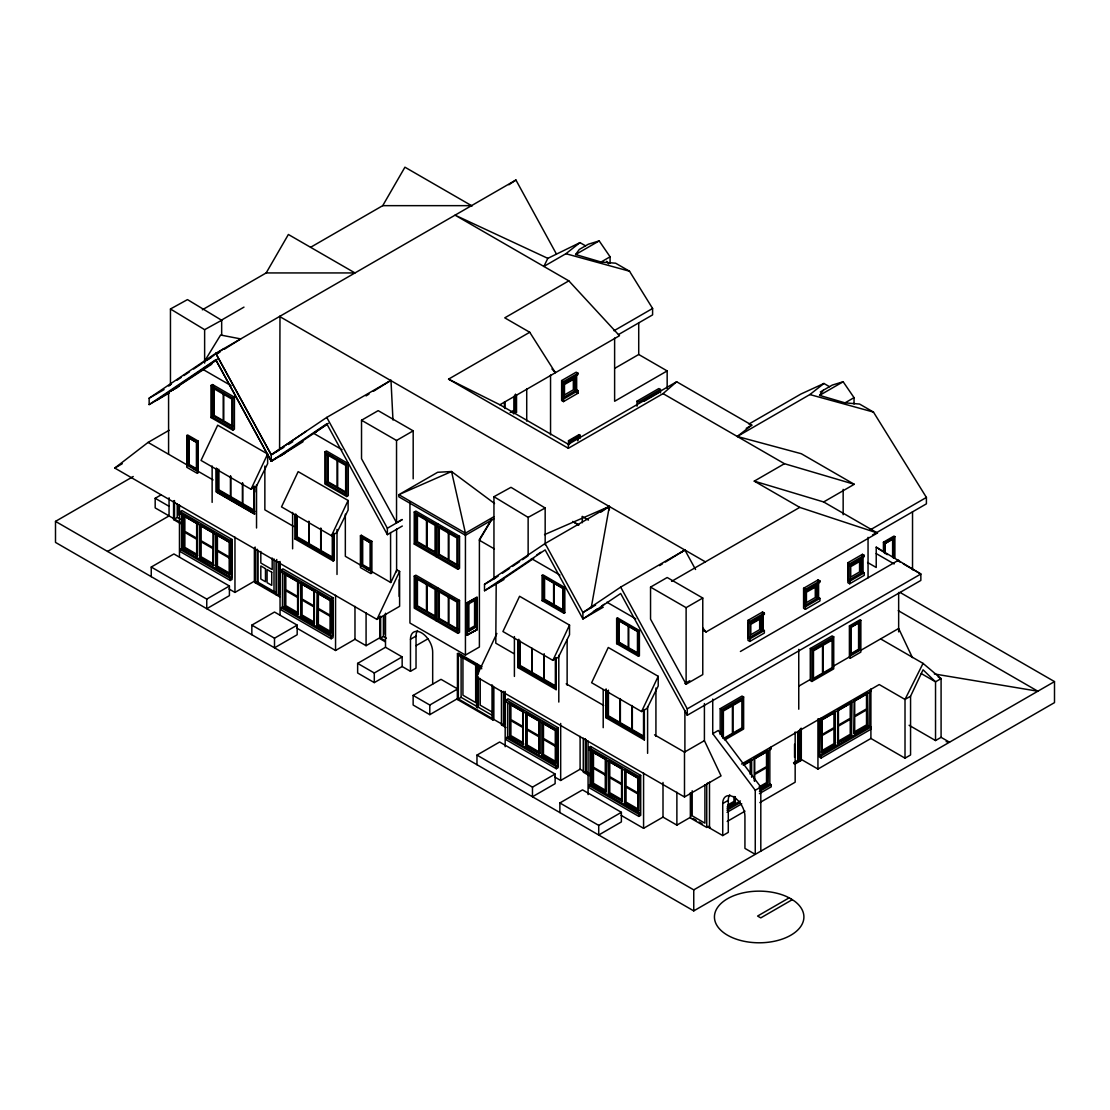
<?xml version="1.0" encoding="UTF-8"?>
<svg xmlns="http://www.w3.org/2000/svg" width="1110" height="1110" viewBox="0 0 1110 1110"><rect width="100%" height="100%" fill="white"/><g stroke="black" fill="none" stroke-linecap="round" stroke-linejoin="round"><path stroke-width="1.5" d="M279.984 316.239L279.581 449.994L271.256 454.795L271.256 461.205L285.575 452.935M609.348 509.851L609.362 506.41L544.524 534.631M603.271 607.184L582.903 618.95L582.903 612.54L591.228 607.739L609.362 506.41L545.135 543.498L484.515 584.332L484.515 590.742L503.94 579.531M250.985 489.26L267.635 454.018L217.685 425.185L201.035 460.428L250.985 489.26L256.535 486.055L267.635 463.633L267.635 454.018M331.46 535.728L348.11 500.485L298.16 471.639L281.51 506.895L331.46 535.728L337.01 532.523L348.11 510.087L348.11 500.485M169.081 430.291L148.074 442.418L114.774 468.059L376.942 619.408L399.614 571.4L396.839 569.805L390.817 582.57L371.892 571.636M496.864 633.463L476.37 676.822L684.495 796.98L721.056 775.876L704.406 740.634L704.406 703.56M552.877 660.367L569.527 625.11L519.577 596.278L502.927 631.521L552.877 660.367L558.427 657.162L569.527 634.726L569.527 625.11M641.566 711.566L658.216 676.309L608.266 647.477L591.616 682.719L641.566 711.566L647.116 708.36L658.216 685.924L658.216 676.309M793.803 763.666L801.295 759.434L817.945 769.05L870.906 738.469L905.011 758.172L910.561 754.966L910.561 696.234L923.048 669.802L935.536 681.817L935.536 740.55L941.086 737.345L949.508 742.201L946.122 741.646M579.989 242.632L547.827 258.352L543.858 266.442L565.892 253.718L579.989 242.632L585.539 245.837M880.618 638.902L923.048 663.391L905.011 699.439L905.011 758.172M266.178 272.935L288.378 234.487L354.978 272.935L266.178 272.935L202.339 309.801M310.578 247.308L382.728 205.655L404.928 167.194L472.111 205.974M491.688 519.535L479.395 540.265L494.352 548.895M491.688 519.244L479.395 539.46L479.395 647.019L465.437 655.08L409.937 623.029L409.937 501.789M204.074 361.999L220.599 335.026L240.731 338.911L224.595 349.067M618.45 334.596L652.597 314.879L652.597 308.469L629.509 271.215L615.634 263.209L601.065 262.015L575.604 254.523L579.295 249.445L588.314 244.228L599.192 240.898L610.084 256.798L610.084 263.209M872.613 534.909L926.406 503.843L926.406 497.433L873.459 412.074L859.584 404.054L845.015 402.861L819.568 395.368L823.245 390.29M551.947 368.978L555.402 372.724L529.734 332.265L448.565 379.134L568.348 448.287L663.045 393.62L676.656 381.757L751.789 425.13L737.276 436.466L801.309 453.726L854.256 484.293L823.648 501.956L754.273 481.129L784.451 463.702L854.256 484.293M737.276 436.466L809.856 394.563L823.939 383.477L829.489 386.682M495.379 577.991L498.223 576.062M502.497 573.176L509.615 568.362M512.473 566.433L519.591 561.618M522.435 559.69L528.138 555.832L528.138 517.385L493.95 496.711L510.988 487.318L545.163 508.005L545.163 544.788M169.233 392.995L149.156 404.595L149.156 398.185L215.756 353.327L515.928 180.014L556.152 253.538M171.37 384.032L168.581 385.905L170.454 384.823L170.454 308.982L187.479 299.603L221.667 320.277L221.667 335.331M176.934 380.272L181.11 377.469M183.899 375.582L189.463 371.836M193.639 369.019L201.992 363.4M203.38 362.457L214.077 355.256M216.936 353.327L224.081 348.512M149.156 404.595L215.756 359.737L271.256 461.205L276.445 457.792M231.06 385.642L202.533 369.172L217.282 359.238M157.481 399.794L214.702 361.25M508.866 184.773L515.928 180.014M392.968 420.01L390.984 380.328L326.756 417.415L271.256 454.795L215.756 353.327L271.256 454.795L306.291 431.235M342.06 449.73L313.533 433.261L328.282 423.326M327.034 424.436L279.581 456.39L303.03 441.738M536.754 554.958L540.778 552.253M600.829 512.168L609.362 506.41M484.515 590.742L545.135 549.908L582.903 618.95L620.67 593.517L687.27 715.27L920.856 580.419L920.856 574.009L876.22 547.174L876.22 567.474L867.59 562.492M533.702 558.441L496.198 583.707L495.795 643.176L513.763 653.554M695.554 569.499L684.898 550.019L620.67 587.107L582.903 612.54L545.135 543.498M593.42 611.554L597.485 608.807M601.551 606.074L604.256 604.242M207.001 360.153L211.4 357.378M217.269 353.688L220.196 351.842M281.052 449.064L283.98 447.233M288.378 444.486L292.776 441.738M366.064 395.909L368.992 394.078M373.39 391.331L390.984 380.328M679.958 553.085L684.898 550.019L665.403 562.035M591.228 607.739L595.598 605.047M659.59 565.614L662.49 563.825M220.779 320.526L243.978 307.123M149.156 398.185L164.072 389.582M202.533 369.172L205.308 367.563M179.237 386.155L168.581 392.316L168.581 454.267M210.969 385.503L212.565 384.573L234.418 397.186L234.418 429.237L232.809 430.153L210.969 417.54L210.969 385.503L232.809 398.115L234.418 397.186M211.982 387.598L231.796 399.031L231.796 428.238L211.982 416.819L211.982 387.598L213.592 386.682L213.592 415.889L231.976 426.504M114.774 468.059L122.28 463.716M211.982 416.819L213.592 415.889M210.969 417.54L212.565 416.625M186.757 435.522L197.316 441.627L197.316 473.373L186.757 467.268L186.757 435.522L187.659 434.995L198.218 441.1L198.218 472.86M187.632 465.478L188.533 464.965L197.33 470.043L196.428 470.557L187.632 465.478L187.632 437.34L189.269 437.243M900.043 592.421L1054.5 681.596L1054.5 702.616L693.75 910.894L55.5 542.402L55.5 521.381L133.228 476.509M197.316 441.627L198.218 441.1M187.632 437.34L196.428 442.418L197.33 441.891M575.604 254.523L599.192 240.898M173.132 518.259L155.178 507.908L155.178 498.293L161.144 494.852M601.065 262.015L610.084 256.798M448.565 379.134L499.902 404.762L619.477 335.719L568.833 280.858L504.759 317.849L529.734 332.265M107.545 551.434L169.053 515.914L169.053 497.793M313.533 433.261L316.308 431.651M180.181 511.627L182.012 510.572L232.087 539.488L232.087 579.434L230.242 580.488L180.181 551.587L180.181 549.478L181.541 548.687L231.615 577.588L231.615 541.846L230.242 542.637L180.181 513.736L180.181 511.627L230.242 540.542L232.087 539.488M217.421 490.842L218.323 490.315L254.87 511.433L253.968 511.946L217.421 490.842L217.421 468.642M216.492 468.226L216.575 491.883L217.477 491.355M173.576 500.901L173.576 519.577L177.253 517.454L180.222 519.175M197.594 555.777L183.469 548.16L183.927 515.04L183.927 547.882L197.594 555.777L197.594 522.935L190.767 518.994M402.084 519.508L396.534 522.713L361.527 458.708L361.527 420.246L378.177 410.644L413.184 430.846L413.184 478.826M324.841 451.881L326.451 450.965L348.29 463.578L348.29 495.615L346.695 496.545L324.841 483.932L324.841 451.881L346.695 464.507L348.29 463.578M199.745 557.553L213.883 565.184L199.745 557.553L199.745 524.711L212.509 531.551M151.251 567.043L173.909 553.959L229.409 586.011L229.409 595.626L206.751 608.71L206.751 599.095L151.251 567.043L151.251 576.659M213.883 532.342L213.425 565.448M216.034 534.118L216.492 566.697L230.172 574.591L230.172 541.736L216.034 534.118L216.034 566.96L230.172 574.591M361.527 420.246L396.534 440.462L413.184 430.846M325.868 483.197L345.668 494.63L345.668 465.423L325.868 453.99L325.868 483.197L327.464 482.267L345.862 492.882M613.996 330.752L652.597 308.469M561.646 380.577L576.201 372.169L578.033 373.238L578.033 374.486L563.478 382.894L562.104 382.104L562.104 398.282L563.478 399.087L578.033 390.678L578.033 393.204L563.478 401.612L561.646 400.557L561.646 380.577L563.478 381.632L578.033 373.238M510.156 412.49L514.027 410.256L514.027 396.492M511.765 412.407L514.596 410.769L515.498 411.283L515.498 394.106M331.737 557.595L296.634 537.337L295.732 537.851L332.292 558.954L332.292 535.048M294.816 515.234L294.899 538.891L295.801 538.364L295.732 513.944M512.667 412.92L515.498 411.283M564.685 383.006L575.035 377.567L575.035 390.817L563.727 397.352L563.727 384.088L575.035 377.567M513.611 413.891L516.525 412.212L516.525 395.34M180.181 549.478L230.242 578.393L231.615 577.588M206.751 599.095L229.409 586.011M562.104 398.282L563.727 397.352M575.035 390.817L576.659 389.887L578.033 390.678M614.76 368.34L638.722 354.492L667.165 370.92L667.165 388.236M228.965 588.952L234.959 592.421L254.384 581.196L254.384 548.284M255.12 547.022L255.12 582.681L256.035 582.153M254.384 581.196L274.003 592.546L274.933 592.005L258.089 582.278L257.159 582.819L257.159 549.173M281.121 569.916L282.953 568.847L333.028 597.763L333.028 637.709L331.182 638.763L281.121 609.862L281.121 607.753L282.481 606.962L332.556 635.877L332.556 600.135L331.182 600.926L281.121 572.011L281.121 569.916L331.182 598.817L333.028 597.763M281.121 572.011L282.481 571.22L282.481 606.962M284.41 573.592L298.534 581.21L298.077 614.329L284.41 606.435L284.41 573.592L287.601 574.897M360.417 535.783L370.99 541.888L370.99 573.634L360.417 567.543L360.417 535.783L361.319 535.27L371.892 541.375L371.892 573.121M414.238 512.015L415.834 511.086L459.54 536.31L459.54 568.362L457.93 569.291L414.238 544.053L414.238 512.015L457.93 537.24L459.54 536.31M402.319 526.029L387.376 534.659L387.376 528.249L402.319 519.619M294.899 538.891L333.139 560.966L334.041 560.453L333.943 533.41M255.12 582.681L276.057 594.78L277.666 594.641L276.737 595.168L276.737 559.509M370.99 541.888L371.892 541.375M667.165 370.92L614.621 401.265L614.621 338.05M300.685 582.986L301.157 615.564L314.366 623.723L300.685 615.842L300.685 582.986L314.824 590.617M568.5 444.042L568.5 440.698L579.073 434.607L579.975 435.12L579.975 438.464M637.001 406.218L637.001 401.154L658.84 388.542L660.45 389.471L660.45 392.843M568.5 440.698L569.402 441.225L579.975 435.12M571.428 440.323L577.935 436.563M251.845 634.74L251.845 625.124L274.503 612.04L297.175 625.124L297.175 634.74L274.503 647.824L274.503 638.208L297.175 625.124M284.41 606.435L298.534 614.066M660.45 389.471L638.597 402.084L637.001 401.154M569.874 442.044L577.699 437.534L577.699 440.837M570.29 442.016L579.087 436.938M499.902 404.762L568.348 444.277L676.656 381.757M644.077 401.279L649.239 398.296M649.808 397.963L658.854 392.732M361.305 537.601L370.102 542.679L370.102 570.831L361.305 565.753L362.207 565.226L369.533 569.458M331.182 598.817L330.641 633.13L316.974 625.235L317.432 592.13M437.687 523.698L436.091 524.628L436.091 556.665M415.265 543.137L435.065 554.57L435.065 525.363L415.265 513.93L415.265 543.137L416.861 542.207L435.245 552.822M414.238 544.053L415.834 543.123M316.974 592.393L331.113 600.024M493.811 516.76L465.437 533.147L398.837 494.685L398.837 496.822L465.437 535.27L493.811 518.897M437.104 555.749L456.918 567.182L456.918 537.975L437.104 526.542L437.104 555.749L438.714 554.82L458.513 566.253M316.974 625.235L331.113 632.866M414.238 576.104L415.834 575.174L459.54 600.399L459.54 632.45L457.93 633.366L414.238 608.141L414.238 576.104L457.93 601.329L459.54 600.399M281.121 607.753L331.182 636.668L332.556 635.877M376.942 619.408L399.614 606.324L399.614 571.4M437.687 587.787L436.091 588.716L436.091 620.754M296.564 627.982L335.553 650.488L354.978 639.277L366.078 645.687L379.953 637.681L379.953 616.896M415.265 607.226L435.065 618.659L435.065 589.452L415.265 578.019L415.265 607.226L416.861 606.296L435.245 616.91M748.945 424.034L800.948 394.008L823.939 383.477M380.647 616.216L380.647 638.083L383.408 636.488L386.391 638.208M746.239 428.335L751.789 425.13M484.515 584.332L494.977 578.296M820.332 391.969L832.264 385.087L843.156 381.757L854.034 397.644L854.034 404.054M819.568 395.368L843.156 381.757M357.642 663.378L385.503 647.283L402.153 656.898L402.153 666.513L374.292 682.608L357.642 672.993L357.642 663.378L374.292 672.993L402.153 656.898M437.104 619.838L456.918 631.271L456.918 602.064L437.104 590.631L437.104 619.838L438.714 618.908L458.513 630.341M467.13 602.758L476.953 597.083L476.953 629.523L467.13 635.197L467.13 602.758L477.231 597.444L477.231 629.62L467.13 634.92L477.231 629.62M476.051 627.108L475.135 626.567L467.837 630.785L468.753 631.326L476.051 627.108L476.051 599.733L468.378 604.048L468.378 629.509L474.581 625.929L474.581 600.482M416.028 636.072L416.028 668.109L410.478 671.314L410.478 639.277L416.028 636.072A15.693 9.06 60 0 1 417.526 630.522M416.083 645.659L428.058 638.75M542.068 575.396L542.97 574.869L564.823 587.481L564.823 612.72L563.922 613.233L542.068 600.621L542.068 575.396L563.922 588.009L564.823 587.481M543.095 577.02L562.895 588.453L562.895 611.457L543.095 600.024L543.095 577.02L543.997 576.506L543.997 599.497L542.068 600.621M845.015 402.861L854.034 397.644M501.456 690.947L501.456 724.913L502.386 724.372L493.853 719.46L492.951 719.988L457.445 699.48L457.445 653.651L458.347 653.124L482.017 666.791M457.653 698.551L429.792 714.646L413.142 705.03L413.142 695.415L441.003 679.334L457.653 688.949L457.653 698.551L492.035 718.406L492.035 684.773M413.142 695.415L429.792 705.03L457.653 688.949M650.543 587.107L667.193 577.505L702.769 598.04L702.769 674.589L686.119 684.204L650.543 619.158L650.543 587.107L686.119 607.656L702.769 598.04M457.445 699.48L461.108 697.357L476.01 705.96M518.8 639.249L518.8 666.569L519.702 666.056L556.263 687.159M671.592 581.362L799.741 507.381L877.441 533.022L706.043 631.979L702.769 630.078M616.647 618.45L617.548 617.923L639.402 630.549L639.402 655.774L638.5 656.288L616.647 643.675L616.647 618.45L638.5 631.063L639.402 630.549M476.592 663.627L476.592 707.347L477.494 706.82M476.592 707.347L478.41 707.347L491.813 715.09M506.229 699.869L508.061 698.814L558.136 727.716L558.136 767.662L556.304 768.73L506.229 739.815L506.229 737.72L507.603 736.929L557.678 765.831L557.678 730.089L556.304 730.88L506.229 701.978L506.229 699.869L556.304 728.784L558.136 727.716M509.518 736.388L523.642 744.019L509.518 736.388L509.518 703.546L512.709 704.864M638.375 653.998L618.575 642.565L616.647 643.675M509.518 703.546L523.642 711.177M525.793 712.953L526.265 745.532L539.932 753.426L539.932 720.584L525.793 712.953L525.793 745.795L539.932 753.426M476.967 755.105L499.625 742.007L555.125 774.058L555.125 783.674L532.467 796.758L532.467 787.143L476.967 755.105L476.967 764.707M869.63 530.219L926.406 497.433M556.304 728.784L555.749 763.097L542.082 755.202L542.082 722.36L549.381 726.037M542.082 722.36L556.221 729.978L552.114 727.605M747.96 620.393L762.528 611.998L764.36 613.053L764.36 614.316L749.805 622.724L748.431 621.919L748.431 638.111L749.805 638.902L764.36 630.494L764.36 633.033L749.805 641.427L747.96 640.373L747.96 620.393L749.805 621.461L764.36 613.053M803.584 588.286L818.139 579.878L819.971 580.946L819.971 582.209L805.416 590.603L804.042 589.812L804.042 606.005L805.416 606.795L819.971 598.387L819.971 600.912L805.416 609.321L803.584 608.266L803.584 588.286L805.416 589.354L819.971 580.946M847.86 562.728L862.428 554.32L864.26 555.375L864.26 556.637L849.705 565.045L848.331 564.255L848.331 580.433L849.705 581.224L864.26 572.815L864.26 575.355L849.705 583.763L847.86 582.694L847.86 562.728L849.705 563.783L864.26 555.375M883.435 552.225L883.435 542.193L893.994 536.088L894.896 536.616L894.896 558.33M884.309 552.919L884.337 542.707L894.896 536.616M885.045 542.554L891.566 538.808M751.012 622.835L761.363 617.396L761.363 630.646L750.055 637.168L750.055 623.917L761.363 617.396M815.101 585.83L805.208 591.533L816.974 585.289L816.974 598.54L805.68 605.061L805.68 591.81M861.263 559.717L849.497 565.975L861.263 559.717L861.263 572.968L849.955 579.489L849.955 566.239M606.99 716.852L607.891 716.338L644.438 737.442L643.536 737.956L606.99 716.852L606.99 691.239M542.082 755.202L556.221 762.82M748.431 638.111L750.055 637.168M761.363 630.646L762.986 629.703L764.36 630.494M804.042 606.005L805.68 605.061M816.974 598.54L818.597 597.596L819.971 598.387M848.331 580.433L849.955 579.489M861.263 572.968L862.886 572.025L864.26 572.815M684.898 683.538L689.809 680.707M740.398 651.487L898.656 560.12M588.799 747.543L590.631 746.475L640.706 775.39L640.706 815.337L638.861 816.405L588.799 787.489L588.799 785.38L590.159 784.59L640.234 813.505L640.234 777.763L638.861 778.554L588.799 749.638L588.799 747.543L638.861 776.445L640.706 775.39M506.229 737.72L556.304 766.621L557.678 765.831M588.799 749.638L590.159 748.848M592.088 751.22L606.213 758.851L605.755 791.957L592.088 784.062L592.088 751.22L599.386 754.897M532.467 787.143L555.125 774.058M554.681 777L560.675 780.469L580.1 769.244L582.833 770.826M687.27 715.27L687.27 708.86L920.856 574.009L903.36 563.908M589.063 773.365L586.26 771.755L585.331 772.283L585.331 738.636M608.363 760.628L608.835 793.192L622.502 801.087L608.363 793.47L608.363 760.628L622.044 768.508L622.044 801.364M810.286 648.504L832.125 635.891L833.735 636.821L833.735 668.858L811.882 681.471L810.286 680.555L810.286 648.504L811.882 649.433L833.735 636.821M849.4 625.929L859.959 619.824L860.861 620.351L860.861 652.097L850.302 658.202L849.4 657.675L849.4 625.929L850.302 626.442L860.861 620.351M850.274 626.72L851.023 626.29M852.313 625.54L858.835 621.78M850.773 627.261L858.585 622.752L858.585 649.239L850.773 653.748M720.182 734.598L720.182 708.666L742.035 696.053L743.631 696.983L743.631 729.02L724.691 739.954M592.088 784.062L606.213 791.694M559.87 802.96L582.528 789.876L621.378 812.312L621.378 821.913L598.72 835.011L598.72 825.396L559.87 802.96L559.87 812.575M720.182 708.666L721.778 709.595L743.631 696.983M624.652 770.021L638.791 777.652L638.319 810.758L624.652 802.863L624.652 770.021L637.417 776.861M729.783 794.788A15.693 9.06 60 0 0 728.285 800.338L728.285 832.375L722.735 835.58L722.735 803.529A15.693 9.06 60 0 1 733.835 797.133A15.693 9.06 60 0 1 744.935 816.35L744.935 848.401L755.258 854.353L755.258 790.264L712.731 733.668L718.281 730.463L760.808 787.059L760.808 851.148M850.274 654.858L859.071 649.78L859.972 650.307L859.972 622.169L851.176 627.247L851.176 655.386L859.972 650.307M654.539 734.834L684.495 752.122L704.406 740.634M798.936 686.049L810.286 679.5M833.568 666.056L849.4 656.926M861.429 649.974L898.656 628.482L912.406 657.606M724.22 738.899L742.604 728.285L742.604 699.078L722.804 710.511L722.804 737.997M624.652 802.863L638.791 810.494M598.72 825.396L621.378 812.312M588.799 785.38L638.861 814.296L640.234 813.505M708.596 782.633L706.737 783.702L706.737 827.436L708.596 826.367M741.563 764.041L879.231 684.551L905.011 699.439L910.561 696.234M744.338 763.652L751.637 759.962L751.637 777.25M753.787 758.186L760.614 754.245M763.361 752.663L766.094 751.082M835.344 711.635L821.206 719.266L835.344 711.635L835.344 744.491L821.664 752.386L821.122 718.073M840.228 708.291L847.055 704.337M853.77 700.465L860.611 696.511M863.344 694.943L866.077 693.361M744.796 763.916L751.637 759.962M759.712 788.142L767.926 783.41L767.926 750.568L754.245 758.463L754.245 780.927M837.495 709.873L851.62 702.241L851.62 735.084L837.495 742.715L851.62 735.084M867.909 692.834L854.242 700.729L853.77 733.308L867.909 725.676L867.451 692.571L867.451 725.413M743.228 765.137L771.214 748.986L771.214 746.891M744.338 764.721L750.249 761.307L750.249 774.364M621.087 815.337L643.578 828.324L663.003 817.113L676.878 825.118L690.753 817.113L690.753 792.859M722.735 803.529L728.285 800.338M793.525 762.778L797.729 760.35L798.659 760.877L798.659 730.602M794.718 764.207L800.712 760.752L800.712 728.479M728.049 804.819L733.96 801.42L733.96 796.425M759.143 786.879L766.524 782.605L766.524 767.662L754.717 774.475L754.717 781.121M728.049 805.888L735.347 802.211L735.347 797.022M755.258 790.264L767.454 783.147L767.926 750.568M821.206 752.108L835.344 744.491M727.147 806.942L735.347 802.211M854.242 733.571L867.909 725.676M727.119 808.593L740.384 800.948M759.531 789.89L769.841 783.938L771.214 784.728L771.214 786.837L759.42 793.636M871.197 689.157L871.197 691.266L821.122 720.168L819.749 719.377L819.749 755.119L869.824 726.217L871.197 727.008L871.197 729.104L821.122 758.019L819.291 756.951L819.291 718.669M727.022 810.245L740.287 802.586M759.42 791.527L771.214 784.728M819.749 755.119L821.122 755.91L871.197 727.008M727.022 812.34L741.758 803.834M710.414 827.408L709.498 827.935L709.498 782.106M727.189 821.455L744.99 811.174M759.837 802.599L795.162 782.203L795.162 731.976M55.5 521.381L693.75 889.873L1054.5 681.596M789.127 897.851L757.589 916.055L760.752 917.887L792.29 899.669M170.454 308.982L204.628 329.67L221.667 320.277M211.732 364.205L170.454 391.233L177.544 387.321M528.138 517.385L545.163 508.005M382.728 205.655L471.528 205.655M934.342 673.964L1037.836 691.211L898.254 610.639M565.892 253.718L629.509 271.215M809.856 394.563L873.459 412.074M547.827 258.352L455.058 215.16L568.833 280.858M663.045 393.62L784.451 463.702M823.648 501.956L877.441 533.022M883.435 542.193L884.337 542.707M897.532 560.536L900.446 562.229M754.273 481.129L799.741 507.381M876.22 553.585L894.161 563.935M576.201 392.149L578.033 393.204M816.974 585.289L816.516 598.276M516.525 412.212L515.623 411.685L515.623 394.827M938.228 676.961L941.086 678.612L941.086 737.345M921.217 673.548L935.536 681.817L941.086 678.612L923.048 663.391M705.391 561.854L279.581 316.475L279.97 317.183M762.986 613.525L764.36 614.316M582.445 516.636L588.439 520.09M572.788 521.506L578.74 524.933M572.704 521.547L578.657 524.975M909.104 725.274L935.536 740.55M851.62 702.241L851.162 734.82M531.399 558.58L559.926 575.049M606.906 602.203L635.808 618.867M637.806 631.326L628.76 626.109L628.76 647.782L637.806 652.999M333.208 457.209L328.033 454.226L328.033 481.754L337.093 486.985L337.093 459.457M342.824 462.773L337.662 459.79L337.662 487.318L345.404 491.785M421.314 516.414L426.476 519.397L426.476 546.925L417.429 541.694L417.429 514.166M430.93 521.964L436.091 524.947M441.863 528.277L439.283 526.778L439.283 554.32L448.329 559.537L448.329 532.009L444.458 529.775M450.188 533.077L455.364 536.075M543.997 599.497L563.797 610.93M544.427 600.94L554.625 606.823M557.539 608.516L564.823 612.72M627.747 649.045L617.548 643.162L617.548 617.923M630.66 650.724L633.574 652.416M232.823 426.157L223.776 420.926L223.776 393.398M800.712 760.752L799.783 760.211L799.783 729.381M436.091 552.475L427.045 547.258L427.045 519.716M457.944 565.087L448.898 559.87L448.898 532.342M190.573 437.992L197.094 441.752M362.942 537.504L370.754 542.027M370.518 542.707L362.692 538.197L362.692 564.685L370.518 569.194M467.837 603.424L468.753 603.951L468.753 631.326M420.024 579.753L425.185 582.736M428.335 584.554L430.93 586.052M454.073 599.414L448.898 596.417L448.898 623.959L457.944 629.176M148.074 442.418L187.659 465.27M192.932 468.323L195.582 469.849M198.218 471.375L213.051 479.936M293.72 526.515L264.86 509.851L264.86 466.034M361.319 565.545L345.335 556.304L345.335 514.18M365.287 567.821L369.241 570.11M566.183 683.815L603.632 705.433M254.343 510.267L242.757 503.579L242.757 483.086M436.091 616.563L427.045 611.332L427.045 583.804M332.667 557.275L321.081 550.588L321.081 528.388M555.735 685.994L544.15 679.306L544.15 653.693M221.889 493.908L226.301 496.447M238.067 503.246L241.009 504.939M243.95 506.646L246.892 508.338M216.575 491.883L254.814 513.958M518.8 666.569L555.361 687.673L555.361 658.646M306.069 544.302L314.865 549.381M319.264 551.92L325.133 555.305M334.041 560.453L333.93 533.397M606.046 689.171L606.143 717.892L644.383 739.968L644.286 709.554L644.272 739.912M517.87 640.567L517.954 667.61L556.193 689.685L556.096 657.578L556.096 689.629M457.445 653.651L481.116 667.318M470.016 660.922L472.846 662.545M481.782 668.761L458.347 655.233L458.347 698.953M155.178 498.293L169.053 506.299M223.332 537.795L226.065 539.377M294.441 578.851L297.175 580.433M302.517 583.513L305.25 585.095M307.983 586.677L310.717 588.244M318.806 592.92L324.273 596.07M515.442 706.446L522.283 710.386M528.998 714.257L531.732 715.839M602.119 756.479L604.853 758.061M615.662 764.304L618.395 765.886M183.469 515.317L197.136 523.198L197.136 556.054M199.745 524.711L212.052 531.815M180.444 522.491L174.492 519.05L174.492 500.554M380.647 638.083L385.128 640.664M693.153 818.5L696.137 820.221M699.106 821.927L702.075 823.648M706.529 826.215L722.735 835.58M173.576 519.577L180.583 523.615M385.35 641.83L379.745 638.597L379.745 616.536M706.737 827.436L690.351 817.973L690.351 792.748M492.979 712.551L480.228 705.183L480.228 678.487M402.153 666.513L410.478 671.314M584.207 771.616L589.535 774.711M276.737 595.168L279.734 596.902M501.456 724.913L505.952 727.508M589.257 775.599L583.277 772.158L583.277 738.192M251.845 625.124L274.503 638.208M876.22 547.174L881.77 550.907M884.545 552.78L887.32 554.653M494.547 503.51L451.548 471.528L437.659 472.277L398.837 494.685L451.548 471.528L465.437 533.147L465.437 655.08M606.587 261.28L608.738 263.847M702.769 627.927L706.043 631.979M620.67 587.107L687.27 708.86M326.756 417.415L387.376 528.249M387.376 534.659L326.756 423.812L271.256 461.205L215.756 359.737M333.042 533.938L333.139 560.966M295.718 514.707L295.801 538.364M254.731 486.915L254.745 491.994M912.531 511.668L912.531 569.818M898.656 592.435L898.656 631.867M894.008 558.288L894.008 538.433L885.211 543.512L885.211 553.432M893.106 539.557L893.106 557.775M892.62 557.234L892.62 539.016L884.809 543.525L884.809 553.46M870.906 689.116L870.906 738.469M869.824 690.462L869.824 726.217M868.048 537.365L868.048 577.797M862.886 557.456L862.886 572.025M862.428 554.32L862.428 572.621M860.791 559.454L860.791 572.704M859.071 621.642L859.071 649.78M850.302 626.442L850.302 658.202M849.705 563.783L849.705 565.045M849.705 581.224L849.705 583.763M843.156 489.371L843.156 514.735M837.953 710.136L837.953 742.979M834.873 711.371L834.873 744.213M821.664 719.53L821.664 752.386M821.122 755.91L821.122 758.019M818.597 581.404L818.597 597.596M818.139 579.878L818.139 598.193M817.945 718.822L817.945 769.05M811.882 649.433L811.882 681.471M805.416 589.354L805.416 590.603M805.416 606.795L805.416 609.321M801.295 728.257L801.295 759.434M798.756 649.364L798.756 709.207M797.729 731.754L797.729 760.35M794.552 744.283L794.552 757.367M769.841 748.196L769.841 783.938M762.986 615.134L762.986 629.703M762.528 611.998L762.528 630.3M760.891 617.118L760.891 630.383M751.179 759.698L751.179 773.531M749.805 621.461L749.805 622.724M749.805 638.902L749.805 641.427M734.889 796.758L734.889 801.947M721.778 709.595L721.778 736.582M712.731 699.092L712.731 733.668M704.919 784.784L704.919 823.162L692.182 815.808L692.182 790.778M693.75 889.873L693.75 910.894M686.119 607.656L686.119 684.204M684.898 710.594L684.898 751.9M684.495 752.122L684.495 796.98M676.878 792.221L676.878 825.118M663.003 782.467L663.003 817.113M655.927 687.992L655.927 736.388M647.602 706.557L647.602 753.329M643.911 710.664L643.911 736.277L632.325 729.589L632.325 705.683M643.536 710.636L643.536 737.956M643.578 773.059L643.578 828.324M638.861 776.445L638.861 778.554M638.861 814.296L638.861 816.405M638.722 322.622L638.722 354.492M638.5 631.063L638.5 656.288M638.319 777.916L638.319 810.758M631.965 705.474L631.965 729.381L620.365 722.693L620.365 698.787M625.11 769.757L625.11 802.599M620.004 698.565L620.004 722.471L608.419 715.784L608.419 690.17M618.575 619.56L618.575 642.565M607.891 690.725L607.891 716.338M606.143 689.227L606.143 717.892M605.755 759.115L605.755 791.957M603.202 689.587L603.202 727.688M592.546 750.957L592.546 783.799M590.631 746.475L590.631 784.77M590.159 750.554L590.159 784.59M588.078 741.022L588.078 794.566M586.26 739.787L586.26 771.755M582.306 516.33L582.306 522.741M580.1 736.346L580.1 769.244M579.073 434.607L579.073 437.95M578.185 436.424L578.185 439.726M576.659 375.319L576.659 389.887M574.564 377.303L574.564 390.553M569.402 441.225L569.402 444.569M568.348 444.277L568.348 448.287M567.127 640.095L567.127 685.12M563.922 588.009L563.922 613.233M563.478 381.632L563.478 382.894M563.478 399.087L563.478 401.612M560.675 723.47L560.675 780.469M558.802 655.288L558.802 702.061M556.304 766.621L556.304 768.73M555.749 730.241L555.749 763.097M550.546 375.041L550.546 434.842M543.775 655.191L543.775 679.098L532.189 672.41L532.189 648.504M542.54 722.083L542.54 754.925M539.474 720.848L539.474 753.69M531.815 648.282L531.815 672.188L520.229 665.5L520.229 641.594M526.723 388.625L526.723 421.092M523.185 711.441L523.185 744.283M519.702 640.442L519.702 666.056M517.954 640.623L517.954 667.61M514.596 395.299L514.596 410.769M514.402 636.585L514.402 676.42M509.976 703.282L509.976 736.124M507.603 702.88L507.603 736.929M504.981 401.709L504.981 408.591M505.175 691.419L505.175 746.697M504.412 402.042L504.412 407.204M504.426 692.543L504.426 724.511L503.51 725.038L503.51 691.405M493.95 496.711L493.95 578.948M493.853 687.201L493.853 719.46M492.951 686.035L492.951 719.988M478.41 665.306L478.41 673.714M478.41 677.086L478.41 707.347M477.494 665.833L477.494 707.875M475.677 664.182L475.677 702.561L462.939 695.207L462.939 656.829M475.135 599.206L475.135 626.567M467.587 603.021L467.587 635.184M461.108 655.33L461.108 697.357M457.93 537.24L457.93 569.291M457.93 601.329L457.93 633.366M448.329 596.098L448.329 623.626L439.283 618.395L439.283 590.867M438.714 527.333L438.714 554.82M438.714 591.422L438.714 618.908M432.678 684.135L432.678 652.097A15.693 9.06 60 0 0 421.578 632.866A15.693 9.06 60 0 0 410.478 639.277M429.792 705.03L429.792 714.646M426.476 583.485L426.476 611.013L417.429 605.783L417.429 578.255M416.861 514.721L416.861 542.207M416.861 578.81L416.861 606.296M399.156 579.739L399.156 596.445M396.534 440.462L396.534 522.713M396.603 528.984L396.603 571.817M390.581 532.523L390.581 582.431M385.503 613.247L385.503 647.283M385.239 614.302L385.239 634.323M383.408 616.3L383.408 636.488M374.292 672.993L374.292 682.608M366.078 612.775L366.078 645.687M362.207 537.087L362.207 565.226M361.319 535.27L361.305 565.753M354.978 606.365L354.978 639.277M346.695 464.507L346.695 496.545M337.01 529.428L337.01 574.467M335.553 595.224L335.553 650.488M331.182 636.668L331.182 638.763M330.641 600.288L330.641 633.13M327.464 454.781L327.464 482.267M320.707 528.18L320.707 550.38L309.121 543.692L309.121 521.492M317.432 593.85L317.432 624.972M314.366 590.881L314.366 623.723M308.76 521.27L308.76 543.47L297.161 536.782L297.161 516.289M298.077 581.487L298.077 614.329M296.634 515.137L296.634 537.337M292.61 512.459L292.61 548.826M284.868 573.315L284.868 606.171M280.053 561.452L280.053 614.995M279.706 562.812L279.706 594.766L278.79 595.307L278.79 561.66M276.057 560.814L276.057 594.78M274.003 558.899L274.003 592.546M272.2 558.025L272.2 569.583L260.822 563.02L260.822 551.462M258.089 550.324L258.089 582.278M256.535 484.695L256.535 527.999M254.343 486.36L254.523 514.124L216.173 491.994L216.173 468.378M253.968 486.333L253.968 511.946M242.396 482.878L242.396 503.371L230.811 496.669L230.811 476.19M234.959 537.143L234.959 592.421M232.809 398.115L232.809 430.153M230.436 475.968L230.436 496.461L218.85 489.774L218.85 469.28M230.242 540.542L230.242 542.637M230.242 578.393L230.242 580.488M229.701 542.013L229.701 574.855M223.207 393.065L223.207 420.593L214.161 415.376L214.161 387.848M218.323 469.835L218.323 490.315M212.565 384.573L212.565 414.932M212.135 465.992L212.135 502.372M204.628 329.67L204.628 363.109M200.216 524.447L200.216 557.289M196.428 442.418L196.428 470.557M188.533 436.813L188.533 464.965M182.012 513.902L182.012 548.853M181.541 514.638L181.541 548.687M179.459 505.106L179.459 556.915M179.071 505.286L179.071 515.29M177.253 504.009L177.253 517.454M573.343 379.412L564.49 384.518L564.49 394.91L573.343 389.804L573.343 379.412M759.67 619.227L750.818 624.347L750.818 634.726L759.67 629.62L759.67 619.227M815.281 587.121L806.429 592.227L806.429 602.619L815.281 597.513L815.281 587.121M859.57 561.549L850.718 566.669L850.718 577.061L859.57 571.941L859.57 561.549M832.708 638.916L812.909 650.349L812.909 679.556L832.708 668.123L832.708 638.916M822.524 645.645L813.477 650.862L813.477 678.39L822.524 673.173L822.524 645.645M832.139 640.095L823.093 645.312L823.093 672.84L832.139 667.623L832.139 640.095M732.42 705.807L723.373 711.024L723.373 738.552L732.42 733.335L732.42 705.807M742.035 700.244L732.988 705.474L732.988 733.002L742.035 727.785L742.035 700.244M766.524 751.9L754.717 758.727L754.717 773.406L766.524 766.594L766.524 751.9M833.943 712.981L822.135 719.793L822.135 734.487L833.943 727.661L833.943 712.981M850.232 703.573L838.425 710.4L838.425 725.08L850.232 718.267L850.232 703.573M866.521 694.18L854.7 700.993L854.7 715.686L866.521 708.86L866.521 694.18M833.943 728.729L822.135 735.555L822.135 750.513L833.943 743.686L833.943 728.729M850.232 719.336L838.425 726.148L838.425 741.105L850.232 734.279L850.232 719.336M866.521 709.928L854.7 716.755L854.7 731.698L866.521 724.886L866.521 709.928M790.806 898.698L786.407 896.478A44.747 25.835 0 0 0 715.492 911.379A44.747 25.835 0 0 0 768.855 942.182A44.747 25.835 0 0 0 794.663 901.237L790.806 898.698M553.612 582.722L544.566 577.491L544.566 599.164L553.612 604.395L553.612 582.722M563.228 588.272L554.181 583.041L554.181 604.728L563.228 609.945L563.228 588.272M628.191 625.776L619.144 620.545L619.144 642.232L628.191 647.449L628.191 625.776M637.473 631.521L617.673 620.088L617.673 643.078L637.473 654.512L637.473 631.521M196.845 442.446L189.033 437.923L189.033 464.41L196.845 468.933L196.845 442.446M196.664 523.476L184.857 516.649L184.857 531.329L196.664 538.156L196.664 523.476M212.953 532.869L201.146 526.057L201.146 540.736L212.953 547.563L212.953 532.869M229.243 542.277L217.421 535.45L217.421 550.144L229.243 556.956L229.243 542.277M297.605 581.751L285.797 574.924L285.797 589.618L297.605 596.431L297.605 581.751M313.894 591.144L302.087 584.332L302.087 599.012L313.894 605.838L313.894 591.144M330.183 600.552L318.362 593.725L318.362 608.419L330.183 615.231L330.183 600.552M522.727 711.704L510.905 704.892L510.905 719.571L522.727 726.398L522.727 711.704M539.002 721.111L527.194 714.285L527.194 728.979L539.002 735.791L539.002 721.111M555.291 730.519L543.47 723.692L543.47 738.372L555.291 745.199L555.291 730.519M605.283 759.379L593.475 752.552L593.475 767.246L605.283 774.058L605.283 759.379M621.572 768.786L609.765 761.959L609.765 776.639L621.572 783.466L621.572 768.786M637.861 778.179L626.04 771.367L626.04 786.046L637.861 792.873L637.861 778.179M265.484 568.653L260.822 565.947L260.822 579.031L265.484 581.737L265.484 568.653M271.742 572.26L267.08 569.569L267.08 582.653L271.742 585.345L271.742 572.26M196.664 539.224L184.857 532.398L184.857 547.355L196.664 554.181L196.664 539.224M212.953 548.631L201.146 541.805L201.146 556.762L212.953 563.575L212.953 548.631M229.243 558.025L217.421 551.212L217.421 566.155L229.243 572.982L229.243 558.025M297.605 597.499L285.797 590.687L285.797 605.63L297.605 612.456L297.605 597.499M313.894 606.906L302.087 600.08L302.087 615.037L313.894 621.864L313.894 606.906M330.183 616.3L318.362 609.487L318.362 624.444L330.183 631.257L330.183 616.3M522.727 727.466L510.905 720.64L510.905 735.597L522.727 742.41L522.727 727.466M539.002 736.86L527.194 730.047L527.194 744.99L539.002 751.817L539.002 736.86M555.291 746.267L543.47 739.44L543.47 754.398L555.291 761.224L555.291 746.267M605.283 775.127L593.475 768.314L593.475 783.258L605.283 790.084L605.283 775.127M621.572 784.534L609.765 777.708L609.765 792.665L621.572 799.491L621.572 784.534M637.861 793.941L626.04 787.115L626.04 802.072L637.861 808.885L637.861 793.941"/></g></svg>
